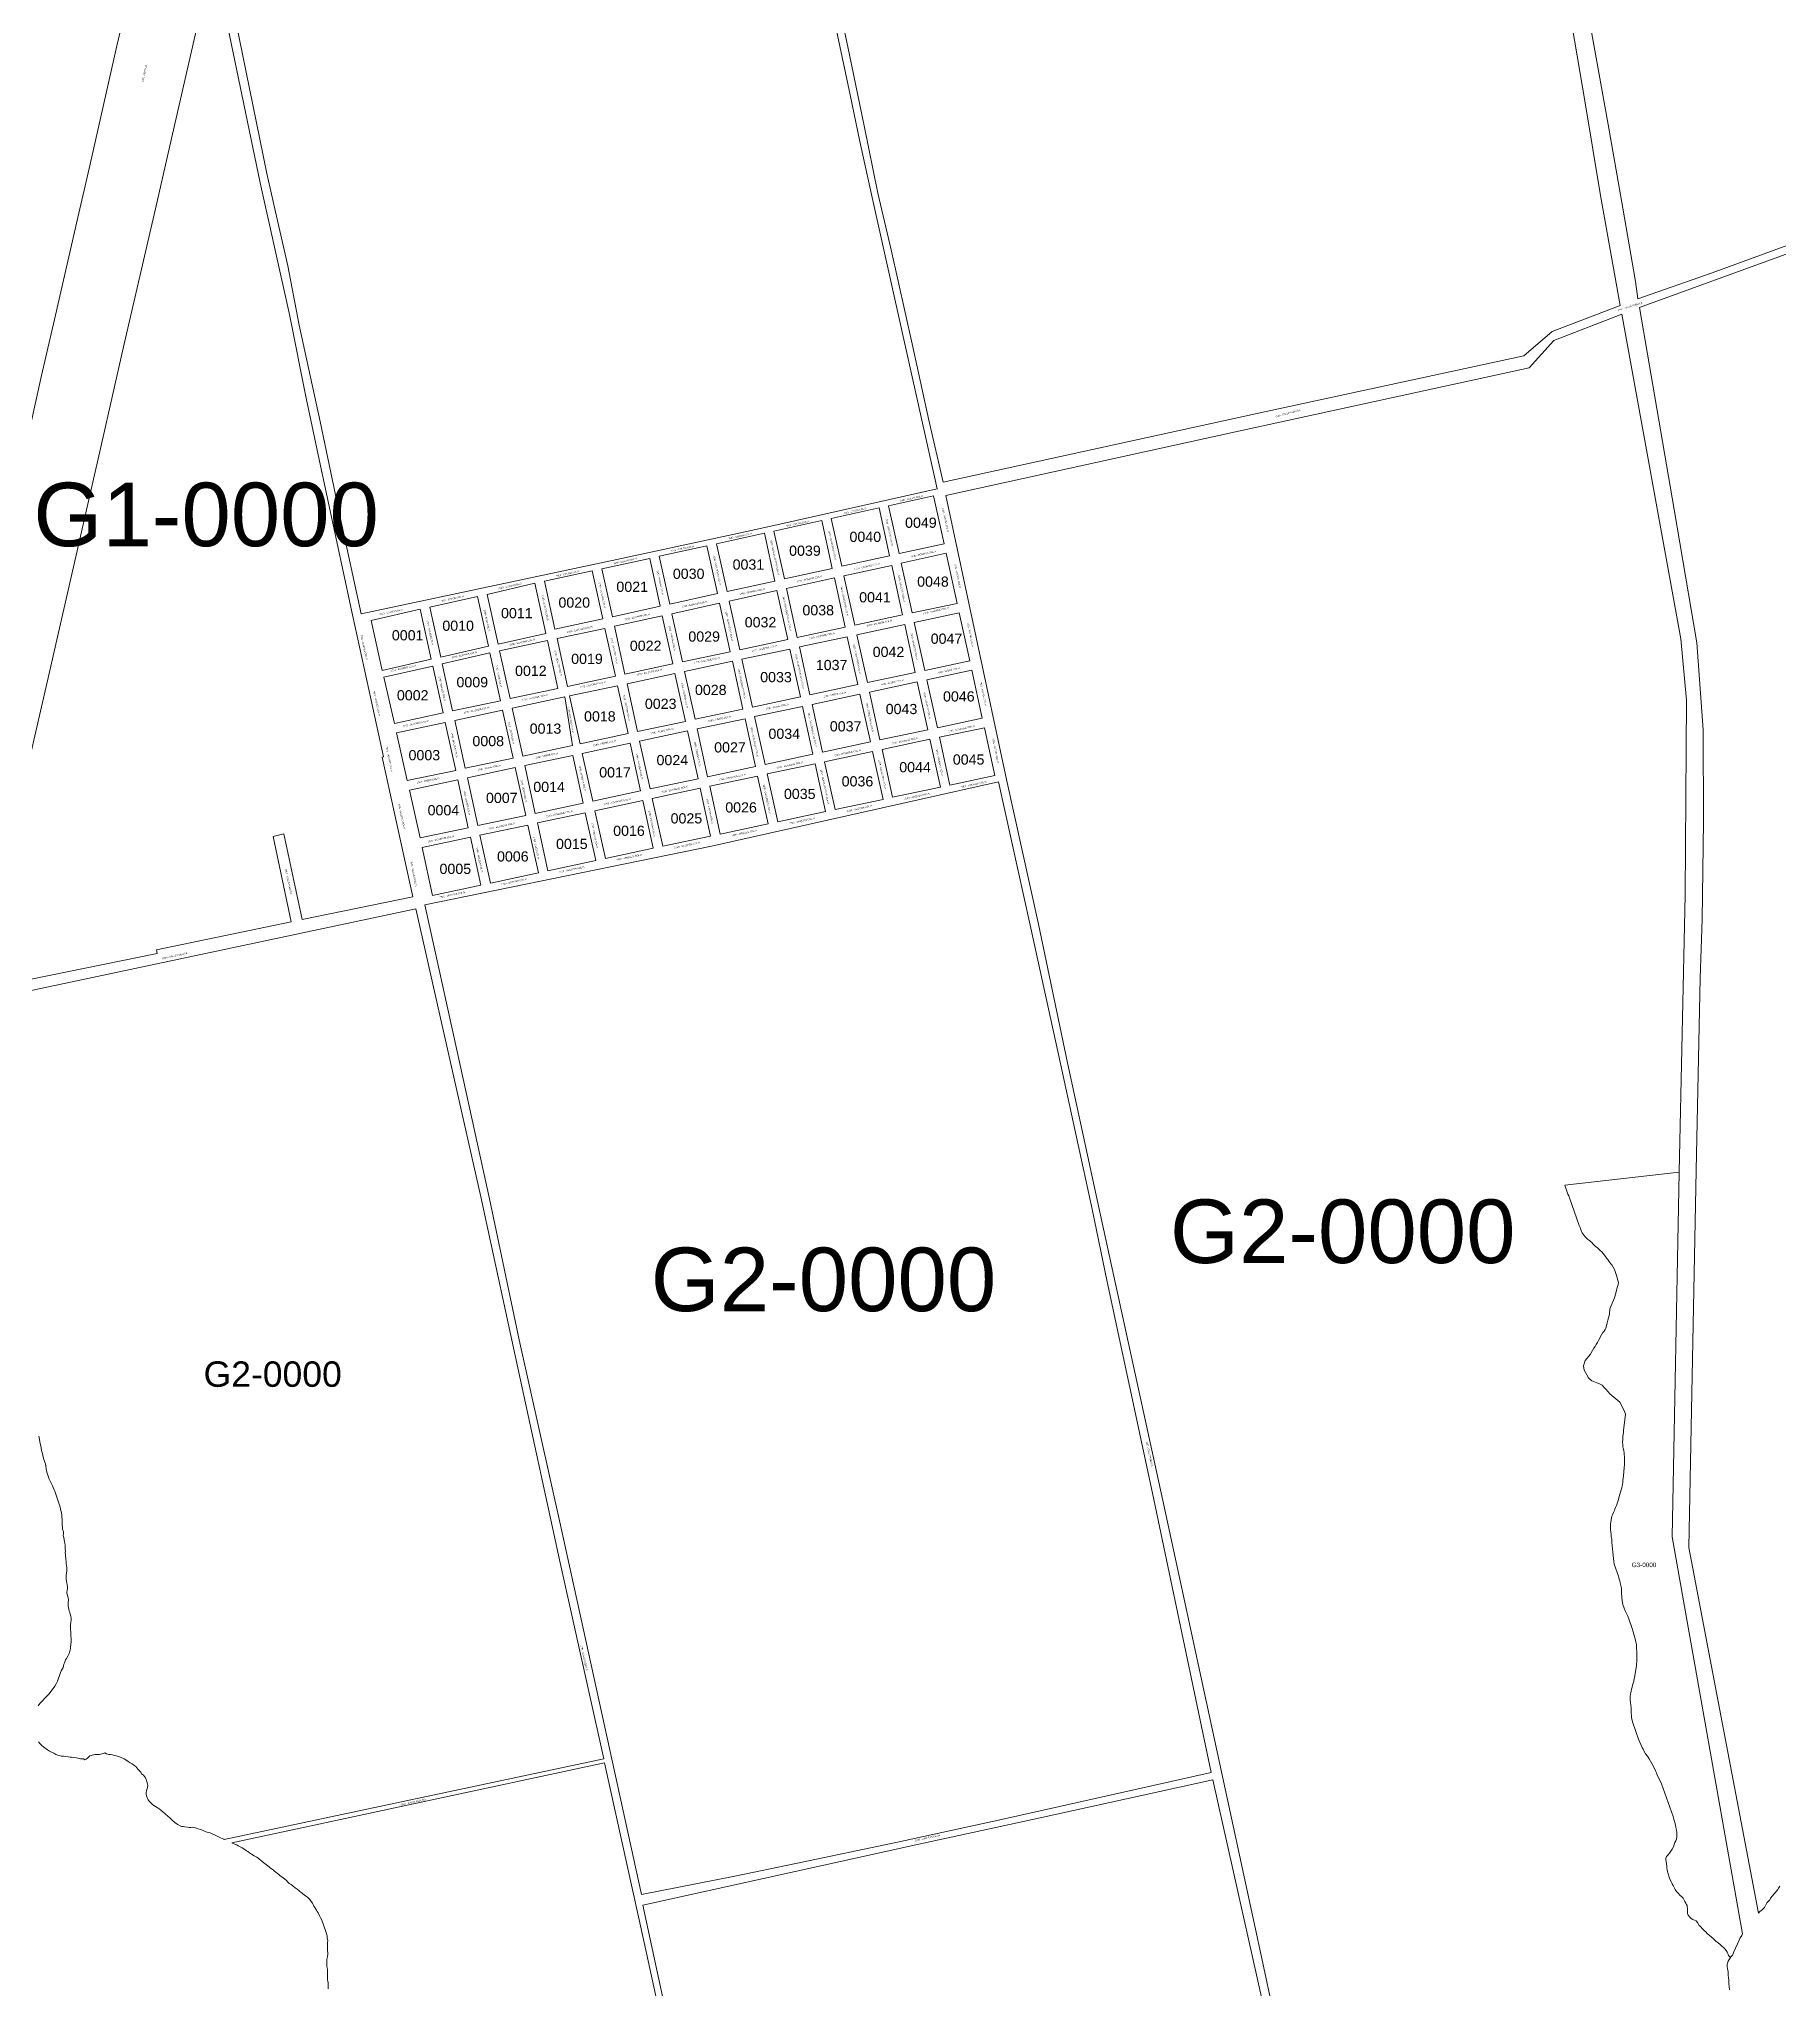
# Model space of a CAD drawing. Header units: millimetres. Extents: x -1182 to 19581, y -461 to 14363.
# Drawn here: x 6031 to 9109, y 1662 to 5110 of the extents above; entities that cross this region are included whole.
import ezdxf
from ezdxf.enums import TextEntityAlignment as Align

# ---------------------------------------------------------------- set-up
doc = ezdxf.new("R2010")
doc.units = ezdxf.units.MM
doc.layers.add('Calle_id', color=7, linetype='Continuous')
doc.layers.add('Manzana_Id', color=6, linetype='Continuous')
doc.layers.add('Manzana', color=4, linetype='Continuous', lineweight=9)
doc.styles.add('Calle_Id', font='@Arial Unicode MS')
doc.styles.add('Manzana', font='@Arial Unicode MS')

msp = doc.modelspace()

# ---------------------------------------------------------------- linework, layer by layer
at = {"layer": 'Manzana'}
for points in [[(6005.3, 4379.4), (6035.6, 4515.2), (6060.5, 4621.8), (6098.2, 4787.1), (6098, 4787), (6121.6, 4888.9), (6168.9, 5098.4), (6194, 5204.9), (6240.5, 5415), (6272.7, 5557.6), (6253.2, 5655.3), (6179.1, 6014), (6125.3, 6255.3), (6061.5, 6551), (5047.1, 6099.1)], [(7270.1, 6005.8), (7464.9, 5082.6), (7491, 4957.1), (7515.2, 4837.8), (7538.9, 4737.4), (7575.7, 4571.6), (7605.4, 4436.6), (7630.4, 4326.9), (8202.1, 4451.8), (8658.1, 4549.9), (8707.9, 4592.9), (8828.3, 4639.1), (8793.4, 4834), (8766.1, 4997.4), (8733.1, 5192.3), (8727.7, 5232.2), (8719.3, 5352.3), (8733.1, 5531.8), (8749.1, 5664.1)], [(7372.3, 5453.7), (7466.3, 5011.8), (7483.2, 4929.2), (7506.3, 4824.7), (7620.2, 4314.8), (7341.7, 4252.6), (7280.2, 4239.1), (7053.3, 4190.2), (6600.8, 4093.8), (6563.8, 4264.8), (6528.7, 4434.2), (6491.6, 4604.6), (6471, 4709.6), (6452.4, 4791.8), (6434.4, 4872.4), (6367, 5202.6)], [(8774.2, 5142.7), (8807.2, 4959.1), (8832.8, 4811.5), (8855.5, 4681.6), (8859.4, 4650.8), (8991.2, 4696.7), (9186.2, 4768), (9325, 4819.3), (10099.6, 5101), (10001.9, 5383.6)], [(5921.3, 3428), (6240, 3493.1), (6238.7, 3499.5), (6477.3, 3548.9), (6445.2, 3700.1), (6464.5, 3704.6), (6496.9, 3553), (6692.2, 3593.5), (6638.4, 3840.2), (6640.8, 3840.7), (6618.7, 3941.1), (6585.6, 4092), (6530.6, 4347.5), (6503.7, 4475.4), (6474.2, 4623.1), (6422.1, 4856.2), (6339.3, 5256.9), (6267.4, 4942.2), (6238.6, 4815.6), (6180.8, 4566.2), (6141.5, 4394.2), (6109.4, 4251.6), (6045.6, 3972.9), (6005.7, 3798.6)], [(9405.6, 4832.9), (8862.4, 4635.6), (8924.1, 4278.2), (8964.1, 4042.8), (8974.9, 3888.7), (8975.7, 3725.7), (8973.3, 3553.5), (8969.8, 3449.6), (8962.5, 3109.4), (8950, 2442.7), (9073, 1795.9), (9075.3, 1798.7), (9080, 1802.1), (9083.8, 1806.1), (9086.7, 1811.6), (9087.7, 1813.8), (9092.8, 1819.3), (9094.2, 1822.3), (9107.2, 1837.5), (9108.4, 1839.8), (9110.6, 1843.5)], [(8255.6, 1429), (8192.4, 1723.8), (8019, 2525.9), (7905.9, 3044.1), (7850.6, 3299.7), (7799.2, 3545), (7742.6, 3800.9), (7635.3, 4303.3), (8148, 4416), (8667.1, 4529.2), (8710.8, 4577.4), (8831.2, 4624), (8935.8, 4049.5), (8945.8, 3941.2), (8943, 3596.6), (8932.9, 3106.2)], [(5933.6, 3410.1), (6698, 3572.2), (6812.7, 3062.7), (6882.9, 2738.4), (6952.8, 2415.7), (7030.1, 2068.7), (6358.9, 1926.2), (6358.1, 1926.6), (6354.9, 1927.9), (6352.1, 1929), (6348.9, 1930.6), (6346.3, 1932.1), (6342.8, 1933.6), (6336.3, 1936.7), (6333.8, 1937.7), (6331.1, 1938.5), (6326.4, 1939.9), (6320.1, 1942.5), (6316.8, 1943.5), (6312.6, 1945), (6309.5, 1946.4), (6306.1, 1947.6), (6303.3, 1947.8), (6299.8, 1947.5), (6296.6, 1947.3), (6293.9, 1948.1), (6289.3, 1948.3), (6286.4, 1948.8), (6283.3, 1949.3), (6280.6, 1950.1), (6276.8, 1952.4), (6273.6, 1954.6), (6271.5, 1956.3), (6266.2, 1961.1), (6263.7, 1963.2), (6258.4, 1968), (6255.4, 1970.5), (6252.9, 1972.6), (6250, 1974.9), (6246.7, 1977.7), (6243.4, 1980.2), (6239.9, 1982.5), (6237.2, 1984.3), (6234.1, 1986.2), (6231.6, 1988.1), (6226.6, 1993), (6224.4, 1996.1), (6223.3, 1998.4), (6221.3, 2003.1), (6220.6, 2006.2), (6220.7, 2009.2), (6221.3, 2012.7), (6222.4, 2015.5), (6223.4, 2021.3), (6223, 2024.1), (6222.4, 2026.9), (6221.3, 2029.8), (6220.5, 2032.3), (6219.2, 2035.1), (6217.7, 2037.6), (6215.7, 2039.9), (6212.7, 2042.5), (6211, 2044.9), (6209.2, 2046.7), (6207.5, 2048.8), (6205.7, 2050.6), (6204, 2053), (6202.1, 2055), (6198.8, 2057.5), (6195.7, 2059.7), (6192.2, 2061.8), (6189, 2064.3), (6184.4, 2066.9), (6181.5, 2068.6), (6176.4, 2071), (6172.5, 2072.7), (6167.8, 2074), (6164.3, 2074.9), (6160.9, 2075.8), (6157.7, 2076.5), (6154.6, 2076.7), (6150.7, 2077.7), (6147.8, 2079.1), (6145, 2078.4), (6142, 2077.7), (6138.4, 2076.7), (6133.6, 2076.6), (6129.7, 2076.7), (6127.2, 2076.1), (6120.8, 2073.9), (6117.2, 2070.3), (6114.6, 2068.2), (6112.3, 2067.1), (6112, 2067.2), (6109.7, 2068.6), (6106.9, 2068.8), (6104.2, 2068.8), (6097.3, 2070.6), (6092, 2071.1), (6088.8, 2071.5), (6086.1, 2071.8), (6082.6, 2072.3), (6078.4, 2073), (6074.6, 2073.5), (6070.4, 2073.5), (6067.1, 2074.5), (6064.4, 2075.3), (6061, 2076.6), (6057.3, 2078.6), (6053, 2080.4), (6049.6, 2082.5), (6046.2, 2084.4), (6039.7, 2089.3), (6036.2, 2092.6), (6032.7, 2095.6), (6030.2, 2098.6)], [(8932.9, 3106.2), (8730.2, 3083.2), (8730.8, 3081.6), (8732.3, 3078), (8735.9, 3067.7), (8737.3, 3064.6), (8738.9, 3060.9), (8755.8, 3012.3), (8757.4, 3008.6), (8758.7, 3004.9), (8760.1, 3001.7), (8761.3, 2999.1), (8766.5, 2991.9), (8768.5, 2989.9), (8770.3, 2988.1), (8773.9, 2985.4), (8775.7, 2983.7), (8777.9, 2981.7), (8780.8, 2978.8), (8784.3, 2975.5), (8788.1, 2972.3), (8790.3, 2970.4), (8793, 2968), (8795.7, 2965.3), (8798.3, 2962.3), (8802.5, 2957.1), (8804.3, 2954.4), (8806.4, 2951.9), (8808.3, 2949.2), (8810, 2946.8), (8812, 2944.5), (8813.7, 2942.3), (8816.2, 2938.4), (8818.3, 2934.3), (8822, 2923.5), (8824.3, 2915.3), (8825.1, 2911.3), (8824.6, 2907.5), (8823.6, 2904.2), (8822.6, 2900.2), (8822, 2897.6), (8821.5, 2894.7), (8820.3, 2890.4), (8818.2, 2884.2), (8816.7, 2880.1), (8813.7, 2873), (8810.3, 2864.6), (8809.2, 2855.7), (8808.7, 2852.9), (8806.7, 2844.6), (8805.4, 2839.7), (8804.2, 2834.4), (8802.8, 2830.6), (8801.6, 2828.1), (8799.7, 2825), (8797.8, 2822.6), (8795.5, 2818.7), (8789.9, 2808.9), (8788.1, 2805.3), (8786.1, 2801.6), (8783.8, 2797.8), (8781.8, 2795), (8779.3, 2790.8), (8776.5, 2785.9), (8775.7, 2784.4), (8766.5, 2773), (8763.7, 2763.8), (8764.6, 2756.3), (8771.5, 2743.9), (8771.8, 2743.3), (8774.4, 2740), (8778.1, 2737.3), (8787.1, 2733.8), (8791.7, 2731.8), (8796.2, 2729.4), (8799.5, 2726.1), (8802.9, 2722.4), (8806.8, 2718.1), (8809.8, 2714.5), (8827.6, 2699.6), (8835.6, 2684.9), (8837.5, 2678.3), (8834.1, 2649.3), (8834, 2645.9), (8833.2, 2639.6), (8832.8, 2634), (8832.5, 2628.8), (8832.8, 2624.3), (8833.1, 2620.8), (8833.7, 2618.3), (8834.7, 2613.8), (8835.4, 2609.3), (8835.7, 2601.3), (8835.7, 2597.9), (8835.7, 2593.7), (8835.8, 2588.9), (8835.3, 2584.2), (8834.2, 2569.4), (8833.6, 2564.9), (8833.2, 2560.9), (8832.9, 2557.5), (8832.2, 2554.2), (8831.7, 2551.3), (8831, 2548.1), (8829.9, 2544.4), (8827.1, 2534.3), (8826.2, 2530.1), (8824.6, 2525), (8823.1, 2520.6), (8821.7, 2516.8), (8820.2, 2513.5), (8819.1, 2510.5), (8818.2, 2508), (8816.4, 2504.4), (8814.6, 2500.1), (8813.6, 2497.7), (8812.8, 2495), (8812.1, 2490.8), (8811.7, 2487.7), (8811.1, 2484.2), (8811.1, 2480.8), (8811.4, 2477.3), (8811.4, 2474.6), (8811.9, 2469.7), (8812.3, 2466.2), (8812.5, 2462), (8813.3, 2457.2), (8813.7, 2451.6), (8814.2, 2445.8), (8815, 2440), (8815.6, 2434.2), (8816.4, 2423), (8817.1, 2417.8), (8817.7, 2413.2), (8825.1, 2392), (8825.7, 2389.5), (8826.7, 2386.8), (8827.5, 2383.5), (8828.5, 2379.9), (8830.2, 2373.2), (8830.9, 2370.2), (8830.8, 2366.2), (8830.8, 2361.1), (8831.1, 2354.9), (8831.9, 2348.2), (8833.3, 2341.8), (8835.2, 2335.5), (8837.2, 2330.5), (8838.7, 2327.1), (8839.8, 2324.8), (8841.7, 2321.2), (8843.7, 2316.2), (8849.7, 2299), (8851.4, 2293.2), (8853.3, 2287), (8854.7, 2281.1), (8856.1, 2275.6), (8856.9, 2270.7), (8857.2, 2266.3), (8857.2, 2262.7), (8857.5, 2259.2), (8857.6, 2256.5), (8857.8, 2251.5), (8858, 2247.6), (8858, 2243.1), (8857.1, 2233.7), (8856.6, 2229.9), (8856.1, 2227), (8855, 2218.8), (8854.5, 2215.9), (8853.5, 2212), (8852.7, 2208.1), (8852.2, 2205.5), (8851.4, 2202.5), (8850.2, 2199.1), (8849.3, 2195.4), (8848.2, 2191.7), (8847.5, 2188.5), (8847, 2185.6), (8846.4, 2183), (8845.7, 2179.7), (8845.8, 2177), (8846.1, 2172.6), (8846.6, 2168.6), (8847.5, 2159.2), (8847.5, 2154.7), (8847.9, 2150.3), (8848.3, 2145.6), (8848.6, 2141.2), (8849.4, 2137.3), (8850.1, 2134.2), (8860.8, 2103.6), (8864.7, 2094.1), (8865.9, 2090.9), (8867, 2088.6), (8868.8, 2085.9), (8870.7, 2082), (8873.4, 2077.8), (8876.5, 2073.2), (8879.6, 2068.8), (8882.2, 2064.6), (8884.5, 2060.6), (8888.8, 2051.8), (8890.8, 2047.7), (8892.4, 2044.1), (8893.3, 2041.6), (8901.6, 2024.7), (8921.8, 1966.6), (8923, 1962.2), (8925.9, 1952.3), (8926.8, 1947.2), (8927.7, 1942.7), (8928.4, 1939), (8928.8, 1935.3), (8928.5, 1930.9), (8927.8, 1926.8), (8926.8, 1923.7), (8925.2, 1920.5), (8924, 1917), (8922.6, 1913.2), (8920.4, 1909.1), (8917.9, 1905.2), (8915.4, 1902), (8912.7, 1898.6), (8910.5, 1896), (8909.1, 1893.1), (8909.3, 1890.2), (8909.7, 1887), (8910.2, 1883.3), (8910.7, 1879.2), (8911, 1875.7), (8911.6, 1872.3), (8911.9, 1869.7), (8912.4, 1867.2), (8915.7, 1857.8), (8918.7, 1851), (8920.1, 1847.8), (8921.8, 1844.5), (8923.7, 1840.9), (8925.8, 1837.5), (8928.2, 1834.1), (8930.8, 1831.1), (8934, 1827.7), (8937.4, 1824.9), (8939.8, 1822.4), (8941.6, 1818.9), (8942.8, 1816.3), (8944.4, 1813.5), (8945.8, 1811.3), (8946.7, 1809.5), (8947, 1807.8), (8947.2, 1803.5), (8947.2, 1800.6), (8947.2, 1797.6), (8947.6, 1795.1), (8948.6, 1792.5), (8951.5, 1788.5), (8953.9, 1786.3), (8956.6, 1784.7), (8959.8, 1783.4), (8962.5, 1782), (8964.9, 1779.4), (8968.2, 1774.1), (8970.3, 1772.2), (8973.4, 1768.9), (8975.2, 1766.9), (8977.4, 1764.8), (8979.6, 1762.7), (8982.4, 1759.7), (8985.6, 1756.9), (8989.3, 1754), (8993.1, 1750.9), (8995.3, 1748.6), (8997.8, 1746), (9001.9, 1743.1), (9005.2, 1740.2), (9008.4, 1737.4), (9011.1, 1735.2), (9013.7, 1732.7), (9015.6, 1729.8), (9017.4, 1726.8), (9018.8, 1724.2), (9020.2, 1720.9), (9023.4, 1717.4)], [(9023.4, 1717.4), (9024.2, 1718.7), (9026.4, 1720.9), (9026.8, 1721.1), (9029.3, 1727.4), (9038.7, 1747.9), (9040.5, 1752), (9043.5, 1756.3), (9044.5, 1759.3), (8920.1, 2461.2), (8932.9, 3106.2)], [(6029.4, 2162.3), (6032.8, 2166.5), (6037.1, 2171.3), (6042, 2176.9), (6048.2, 2183.2), (6054.4, 2190.5), (6059, 2197.2), (6061.9, 2202.7), (6063.7, 2206), (6068.4, 2219.9), (6069.1, 2221.7), (6070.5, 2224.6), (6072.2, 2227.6), (6073.6, 2230.5), (6074.4, 2233.2), (6074.9, 2236.1), (6075.9, 2238.5), (6078.2, 2244.1), (6080, 2246.5), (6082.5, 2251.6), (6084.3, 2254.9), (6085.2, 2257.6), (6086, 2261.2), (6086.7, 2264.5), (6087, 2267), (6087.3, 2269.8), (6087.6, 2272.3), (6087.8, 2275.1), (6087.7, 2281.3), (6087.1, 2286.5), (6087.1, 2293.7), (6086.7, 2296.6), (6086.8, 2299.6), (6086.8, 2302.3), (6087, 2306), (6087.4, 2310.9), (6087.7, 2313.5), (6087.7, 2317.7), (6087.2, 2321.1), (6086.2, 2324.7), (6085.6, 2327.4), (6084.7, 2329.8), (6083.9, 2333.2), (6082.5, 2338.7), (6082.6, 2342), (6082.9, 2344.5), (6083.1, 2350), (6082.8, 2353.5), (6080.6, 2361.5), (6080.3, 2364.1), (6080.7, 2366.6), (6081.3, 2369.8), (6081.4, 2373.1), (6080.8, 2376.5), (6080.6, 2379.8), (6079.9, 2382.5), (6078.9, 2387.3), (6078.9, 2390.6), (6079.2, 2393.4), (6079.7, 2397.2), (6080.3, 2401.3), (6080.6, 2404.7), (6080.3, 2407.3), (6079.8, 2410.7), (6079.4, 2414.2), (6078.9, 2417.6), (6078.5, 2421.1), (6078.5, 2423.8), (6078, 2426.9), (6077.7, 2429.5), (6077.5, 2433.6), (6077.7, 2436.4), (6077.6, 2439.4), (6077.5, 2443.9), (6077.6, 2447.2), (6077, 2449.7), (6076.2, 2453), (6075.8, 2455.9), (6074.9, 2460.1), (6074, 2463.7), (6074.2, 2466.4), (6074.2, 2470), (6072.8, 2474.9), (6072.8, 2478.3), (6072.1, 2482.8), (6072.2, 2489.5), (6071.9, 2492.1), (6071.4, 2496.1), (6071.3, 2500), (6070.8, 2504), (6069.9, 2508.2), (6067.8, 2516.1), (6067, 2519.2), (6059.1, 2542), (6057.9, 2544.6), (6056.1, 2548.7), (6054.8, 2551.6), (6052.9, 2555.4), (6051.3, 2558.5), (6050.2, 2560.8), (6049, 2563.4), (6044.7, 2575.7), (6044.2, 2578.8), (6043.5, 2581.6), (6043, 2586.5), (6042.5, 2590.6), (6039.8, 2598.3), (6038.7, 2602.4), (6038, 2605.2), (6037.4, 2608.9), (6036.3, 2611.8), (6035.6, 2614.9), (6034.8, 2618.8), (6034.1, 2621.6), (6032.3, 2629.4), (6031.8, 2633.7), (6031.4, 2636.3), (6031, 2639.4)], [(6542.9, 1661.7), (6542.7, 1665.8), (6542.5, 1669.6), (6542.5, 1672.3), (6542.3, 1675.5), (6541.7, 1678.1), (6541.7, 1680.7), (6541.4, 1684.2), (6541.3, 1686.9), (6541.2, 1690.8), (6541.4, 1693.6), (6541.2, 1696.8), (6540.5, 1701.4), (6540.2, 1704.9), (6540.1, 1709.3), (6540.5, 1713.7), (6541, 1716.5), (6541.5, 1720), (6541.8, 1722.8), (6541.9, 1725.9), (6541.7, 1730), (6541.4, 1735), (6541.2, 1738.2), (6541.7, 1743.8), (6541.9, 1747.5), (6541.1, 1751.4), (6540.6, 1755.5), (6539.7, 1759), (6538.6, 1763.2), (6531.5, 1783.5), (6529.1, 1787.8), (6528, 1790.1), (6524.7, 1796.2), (6523.1, 1798.9), (6521.8, 1801.2), (6518.8, 1806.1), (6517.5, 1808.4), (6516.3, 1811), (6514.9, 1813.2), (6512.8, 1816.7), (6510.1, 1820.2), (6507.9, 1822.2), (6505.8, 1823.8), (6502.8, 1826.4), (6500.4, 1828), (6497.9, 1830.1), (6495.8, 1831.8), (6492.6, 1834.3), (6490.5, 1835.9), (6487.7, 1838), (6484.3, 1840.7), (6480.1, 1844.1), (6476.9, 1846.5), (6473.8, 1848.5), (6471.3, 1850.6), (6468.7, 1853.6), (6465.4, 1856.3), (6460.5, 1860.1), (6457.7, 1862.1), (6455.1, 1864.2), (6447.6, 1870.3), (6445.1, 1872.4), (6442.4, 1874.2), (6439.9, 1876), (6438.1, 1877.8), (6435.7, 1879.4), (6433.7, 1881.1), (6428.8, 1884.8), (6425.4, 1887.5), (6422.2, 1890), (6418.7, 1893), (6416.4, 1894.6), (6411.6, 1897.1), (6407.2, 1900.1), (6403.3, 1902.7), (6400.8, 1904.8), (6398.2, 1906.3), (6395, 1908.5), (6390.5, 1911.1), (6386.9, 1912.9), (6383.4, 1915), (6380.8, 1916.5), (6377.4, 1917.7), (6374.5, 1919.1), (6372.5, 1920), (7031.7, 2061.6), (7101.8, 1743.8), (7142.8, 1554.7)], [(8222.8, 1517.9), (8107.5, 2031.5), (7802.3, 1964.6), (7582.3, 1916.7), (7099.2, 1809.8), (7196.8, 1358.9)], [(9023.4, 1717.4), (9021.2, 1713.8), (9019.4, 1710.7), (9018.4, 1707.5), (9017.7, 1704.8), (9017.7, 1701.2), (9018.2, 1698.1), (9019, 1695.2), (9019.6, 1692.2), (9019.5, 1688.7), (9019.4, 1685), (9019.8, 1682.4), (9020.4, 1675.9), (9020.7, 1671.1), (9021.3, 1666.1), (9021.8, 1660.3)]]:
    msp.add_lwpolyline(points, dxfattribs=at)
for points in [[(7517.3, 4281.1), (7535.9, 4196.5), (7451.3, 4177.9), (7432.7, 4262.5)], [(7613.8, 4302.3), (7632.4, 4217.8), (7552.8, 4200.3), (7534.2, 4284.8)], [(7415.8, 4258.8), (7434.4, 4174.2), (7349.8, 4155.6), (7331.2, 4240.2)], [(7212.8, 4214.2), (7231.4, 4129.6), (7146.9, 4111), (7128.3, 4195.6)], [(7314.3, 4236.5), (7229.7, 4217.9), (7248.3, 4133.3), (7332.9, 4151.9)], [(7111.4, 4191.9), (7130, 4107.3), (7045.4, 4088.7), (7026.8, 4173.3)], [(7539.6, 4179.6), (7455, 4161.1), (7474.2, 4073.7), (7558.9, 4091.8)], [(7636.1, 4200.9), (7556.5, 4183.4), (7575.8, 4095.4), (7655.5, 4112.4)], [(6908.3, 4147.8), (6927.7, 4059.3), (6843.3, 4040.2), (6823.9, 4128.3)], [(7009.9, 4169.6), (7028.5, 4085), (6943.8, 4066.9), (6925.2, 4151.5)], [(7438.1, 4157.3), (7353.5, 4138.7), (7372.6, 4052.1), (7457.3, 4070.1)], [(6807, 4124.7), (6826.4, 4036.4), (6742, 4017.2), (6722.5, 4105.7)], [(7235.2, 4112.7), (7150.6, 4094.1), (7169.3, 4008.8), (7254, 4026.8)], [(7336.6, 4135), (7252, 4116.4), (7271, 4030.4), (7355.7, 4048.5)], [(6705.6, 4101.9), (6618.6, 4082.2), (6638.1, 3993.7), (6725.1, 4013.4)], [(7133.7, 4090.4), (7152.4, 4005.2), (7067.7, 3987.1), (7049.1, 4071.8)], [(7562.6, 4074.9), (7477.9, 4056.8), (7496.5, 3972.3), (7581.2, 3990.3)], [(7659.2, 4095.5), (7579.5, 4078.5), (7598.1, 3993.9), (7677.7, 4010.9)], [(6930.6, 4046.4), (6949.2, 3961.8), (6864.5, 3943.8), (6845.9, 4028.4)], [(7032.2, 4068.1), (7050.8, 3983.5), (6966.1, 3965.4), (6947.5, 4050)], [(7461, 4053.2), (7376.3, 4035.2), (7394.9, 3950.6), (7479.6, 3968.7)], [(6727.7, 4001.5), (6745.9, 3918.5), (6659.7, 3900.1), (6641.3, 3981.7)], [(6828.9, 4024.8), (6847.5, 3940.2), (6762.8, 3922.1), (6744.5, 4005.4)], [(7257.8, 4009.9), (7276.3, 3925.3), (7191.6, 3907.3), (7173.1, 3991.9)], [(7359.4, 4031.6), (7274.7, 4013.5), (7293.3, 3928.9), (7378, 3947)], [(7054.5, 3966.6), (6969.8, 3948.6), (6988.4, 3864), (7073.1, 3882)], [(7156.1, 3988.3), (7071.4, 3970.2), (7090, 3885.6), (7174.7, 3903.7)], [(7584.9, 3973.4), (7500.2, 3955.4), (7518.8, 3870.8), (7603.5, 3888.8)], [(7681.4, 3994), (7699.9, 3909.4), (7620.4, 3892.4), (7601.8, 3977)], [(6961.6, 3946.8), (6974.8, 3861.1), (6886.8, 3842.3), (6868.2, 3926.9)], [(7483.3, 3951.8), (7501.9, 3867.2), (7417.2, 3849.1), (7398.6, 3933.7)], [(6749.6, 3901.6), (6663.5, 3883.3), (6682.6, 3798.8), (6768.2, 3817)], [(6851.3, 3923.3), (6869.8, 3838.7), (6785.1, 3820.7), (6766.6, 3905.2)], [(7280.1, 3908.4), (7195.4, 3890.4), (7214, 3805.8), (7298.7, 3823.9)], [(7381.7, 3930.1), (7297, 3912.1), (7315.6, 3827.5), (7400.3, 3845.5)], [(7076.8, 3865.1), (6992.1, 3847.1), (7010.7, 3762.5), (7095.4, 3780.5)], [(7178.4, 3886.8), (7093.7, 3868.7), (7112.3, 3784.2), (7197, 3802.2)], [(7607.2, 3871.9), (7625.8, 3787.4), (7541.1, 3769.3), (7522.5, 3853.9)], [(7703.6, 3892.5), (7722.2, 3807.9), (7642.7, 3791), (7624.1, 3875.5)], [(6975.2, 3843.5), (6890.5, 3825.4), (6909.1, 3740.8), (6993.8, 3758.9)], [(7404, 3828.6), (7319.3, 3810.6), (7337.9, 3726), (7422.6, 3744)], [(7505.6, 3850.3), (7524.2, 3765.7), (7439.5, 3747.6), (7420.9, 3832.2)], [(6771.9, 3800.1), (6790.5, 3715.6), (6705.4, 3697.4), (6686.4, 3781.9)], [(7728.6, 3796.8), (7221, 3683), (6713.8, 3579.3), (6771, 3319.5), (6828, 3059.3), (6880.3, 2809.9), (6953.4, 2482), (6989.2, 2321.1), (7097.2, 1828.6), (7262.2, 1861.4), (7370.2, 1883.5), (7549.7, 1921.5), (7733.6, 1961.4), (8104.8, 2044.6), (8001.2, 2538.4), (7921, 2912.4), (7894.2, 3040.9), (7838.9, 3295.3), (7784.4, 3543.4)], [(6873.6, 3821.8), (6788.9, 3803.8), (6807.5, 3719.2), (6892.2, 3737.2)], [(7302.4, 3807), (7217.7, 3788.9), (7236.3, 3704.3), (7321, 3722.4)], [(7099.1, 3763.6), (7014.4, 3745.6), (7033, 3661), (7117.7, 3679.1)], [(7200.7, 3785.3), (7116, 3767.3), (7134.6, 3682.7), (7219.3, 3700.7)], [(6997.5, 3742), (6912.8, 3723.9), (6931.4, 3639.4), (7016.1, 3657.4)], [(6794.3, 3698.7), (6709.2, 3680.5), (6727.3, 3595.8), (6812.8, 3614.1)], [(6895.9, 3720.3), (6811.2, 3702.3), (6829.8, 3617.7), (6914.5, 3635.7)]]:
    msp.add_lwpolyline(points, close=True, dxfattribs=at)

# ---------------------------------------------------------------- texts
at = {"layer": 'Calle_id', "color": 7, "style": 'Calle_Id'}
for s, rotation, p in [('1001 - RUTA 14', 77.0996, (6217.6, 5049.5, 1)), ('1740 - CALLE PUBLICA', 17.594, (8845.6, 4637.3)), ('7000 - COLON COL.H', 12.9825, (7474.3, 4275.9, 1)), ('7000 - COLON COL.H', 12.0371, (7574.4, 4298.1, 1)), ('7501 - KUTTEL COL.H', 282.2862, (7634.6, 4259.7, 1)), ('7000 - COLON COL.H', 12.1187, (7373, 4253.4, 1)), ('1819 - URUGUAY COL.H', 282.2862, (7535.6, 4238.3, 1)), ('7000 - COLON COL.H', 12.2524, (7169.5, 4209.3, 1)), ('7000 - COLON COL.H', 12.2519, (7271.1, 4231.4, 1)), ('1813 - GUALEGUAYCHU COL.H', 282.2862, (7332.9, 4193.5, 1)), ('1815 - CONCORDIA COL.H', 282.2862, (7434.4, 4215.5, 1)), ('7000 - COLON COL.H', 12.2603, (7067.8, 4187.2, 1)), ('1809 - GUALEGUAY COL.H', 282.2862, (7230.7, 4171.1, 1)), ('1750 - ECHANIS COL.H', 12.393, (7495.7, 4177.8, 1)), ('1750 - ECHANIS COL.H', 12.393, (7595.8, 4199.8, 1)), ('7501 - KUTTEL COL.H', 282.2862, (7656.2, 4160.5, 1)), ('7000 - COLON COL.H', 11.9846, (6864, 4143, 1)), ('7000 - COLON COL.H', 12.3879, (6966.2, 4165, 1)), ('1799 - VICTORIA COL.H', 282.2862, (7027.4, 4126.7, 1)), ('1803 - PARANA COL.H', 282.2862, (7129.8, 4149.1, 1)), ('1750 - ECHANIS COL.H', 12.393, (7292.5, 4133.2, 1)), ('1750 - ECHANIS COL.H', 12.393, (7394.3, 4155.6, 1)), ('1815 - CONCORDIA COL.H', 282.2862, (7456, 4116.5, 1)), ('1819 - URUGUAY COL.H', 282.2862, (7557.2, 4138.7, 1)), ('7000 - COLON COL.H', 12.5124, (6762.1, 4120.8, 1)), ('1795 - NOGOYA COL.H', 282.3181, (6926.6, 4104.6, 1)), ('1750 - ECHANIS COL.H', 12.393, (7191, 4110.9, 1)), ('1813 - GUALEGUAYCHU COL.H', 282.2862, (7354.6, 4094.2, 1)), ('1770 - ALLENDE COL.H', 12.393, (7617.7, 4099.4, 1)), ('7000 - COLON COL.H', 12.1513, (6653.5, 4097.1, 1)), ('1785 - WALZER COL.H', 282.2862, (6722.8, 4060, 1)), ('1789 - SUIZA COL.H', 282.3206, (6823.2, 4082.2, 1)), ('1750 - ECHANIS COL.H', 12.393, (6987.7, 4066.2, 1)), ('1750 - ECHANIS COL.H', 12.393, (7089.3, 4088.6, 1)), ('1803 - PARANA COL.H', 282.2862, (7151.2, 4050.8, 1)), ('1809 - GUALEGUAY COL.H', 282.2862, (7252.4, 4071.7, 1)), ('1770 - ALLENDE COL.H', 12.393, (7517.6, 4077.4, 1)), ('7501 - KUTTEL COL.H', 282.2862, (7678.7, 4057.3, 1)), ('7001 - HUGHES COL.H', 282.555, (6606.1, 4034.7, 1)), ('1750 - ECHANIS COL.H', 12.393, (6885.7, 4043.8, 1)), ('1799 - VICTORIA COL.H', 282.2862, (7048.8, 4028.3, 1)), ('1770 - ALLENDE COL.H', 12.393, (7314.4, 4032.7, 1)), ('1770 - ALLENDE COL.H', 12.393, (7416.2, 4055.1, 1)), ('1815 - CONCORDIA COL.H', 282.2862, (7478.3, 4014.1, 1)), ('1819 - URUGUAY COL.H', 282.2862, (7579.6, 4036, 1)), ('1750 - ECHANIS COL.H', 12.393, (6675.4, 3997.6, 1)), ('1750 - ECHANIS COL.H', 12.393, (6783.8, 4021.4, 1)), ('1789 - SUIZA COL.H', 282.2862, (6844.7, 3983.5, 1)), ('1795 - NOGOYA COL.H', 284.1825, (6949.6, 4006.6, 1)), ('1770 - ALLENDE COL.H', 10.938, (7212.6, 4011.7, 1)), ('1813 - GUALEGUAYCHU COL.H', 282.2862, (7376.8, 3992.2, 1)), ('1785 - WALZER COL.H', 282.2862, (6744.2, 3961.4, 1)), ('1770 - ALLENDE COL.H', 12.393, (7010.7, 3968.7, 1)), ('1770 - ALLENDE COL.H', 12.393, (7110.6, 3990.6, 1)), ('1803 - PARANA COL.H', 282.2862, (7173.2, 3949.7, 1)), ('1809 - GUALEGUAY COL.H', 282.2862, (7274.5, 3970.2, 1)), ('1780 - FEBRE COL.H', 11.9462, (7540.4, 3972.7, 1)), ('1780 - FEBRE COL.H', 11.9462, (7640.6, 3993.9, 1)), ('7501 - KUTTEL COL.H', 282.2862, (7701.4, 3952.8, 1)), ('7001 - HUGHES COL.H', 283.1202, (6628.6, 3936, 1)), ('1770 - ALLENDE COL.H', 12.393, (6908.6, 3946.2, 1)), ('1799 - VICTORIA COL.H', 282.2862, (7070.7, 3927.6, 1)), ('1780 - FEBRE COL.H', 11.9462, (7336.8, 3929.7, 1)), ('1780 - FEBRE COL.H', 11.9462, (7438.8, 3951.2, 1)), ('1815 - CONCORDIA COL.H', 282.2862, (7500.9, 3910.4, 1)), ('1819 - URUGUAY COL.H', 282.2862, (7602.3, 3931.8, 1)), ('1770 - ALLENDE COL.H', 12.393, (6697.5, 3899.8, 1)), ('1770 - ALLENDE COL.H', 12.393, (6805.1, 3923.5, 1)), ('1789 - SUIZA COL.H', 282.2862, (6866.5, 3883.5, 1)), ('1795 - NOGOYA COL.H', 280.531, (6971.5, 3906.2, 1)), ('1780 - FEBRE COL.H', 11.9462, (7235.1, 3908.1, 1)), ('1813 - GUALEGUAYCHU COL.H', 282.2862, (7399.3, 3888.9, 1)), ('1785 - WALZER COL.H', 282.2862, (6765.9, 3861.8, 1)), ('1780 - FEBRE COL.H', 11.9462, (7031.6, 3865.1, 1)), ('1780 - FEBRE COL.H', 11.9462, (7133.3, 3886.6, 1)), ('1803 - PARANA COL.H', 282.2862, (7195.8, 3845.8, 1)), ('1809 - GUALEGUAY COL.H', 282.2862, (7296.9, 3867.2, 1)), ('1790 - ECHAGUE COL.H', 11.9462, (7562.8, 3869.5, 1)), ('1790 - ECHAGUE COL.H', 11.9462, (7663.1, 3890.7, 1)), ('7501 - KUTTEL COL.H', 282.2886, (7723.4, 3851.7, 1)), ('7001 - HUGHES COL.H', 282.0357, (6650.7, 3837, 1)), ('1780 - FEBRE COL.H', 11.9462, (6929.4, 3843.4, 1)), ('1799 - VICTORIA COL.H', 282.2862, (7093.3, 3824.1, 1)), ('1790 - ECHAGUE COL.H', 11.9462, (7359.3, 3826.4, 1)), ('1790 - ECHAGUE COL.H', 11.9462, (7461.3, 3848, 1)), ('1815 - CONCORDIA COL.H', 282.2862, (7522.9, 3809.5, 1)), ('1819 - URUGUAY COL.H', 282.2862, (7624.3, 3830.8, 1)), ('1780 - FEBRE COL.H', 11.9462, (6719.2, 3799, 1)), ('1780 - FEBRE COL.H', 11.9462, (6827.3, 3821.8, 1)), ('1789 - SUIZA COL.H', 282.2862, (6888.8, 3780.9, 1)), ('1795 - NOGOYA COL.H', 282.2413, (6992.4, 3802.8, 1)), ('1790 - ECHAGUE COL.H', 11.9462, (7257.6, 3804.9, 1)), ('1813 - GUALEGUAYCHU COL.H', 282.2862, (7421.3, 3787.8, 1)), ('7500 - URQUIZA COL.H', 11.9462, (7684.7, 3791.8, 1)), ('1785 - WALZER COL.H', 282.2862, (6788.2, 3759.6, 1)), ('1790 - ECHAGUE COL.H', 11.9462, (7054, 3761.8, 1)), ('1790 - ECHAGUE COL.H', 11.9462, (7155.8, 3783.4, 1)), ('1803 - PARANA COL.H', 282.2862, (7217.8, 3744.8, 1)), ('1809 - GUALEGUAY COL.H', 282.2862, (7318.9, 3766.1, 1)), ('7500 - URQUIZA COL.H', 11.6712, (7584.3, 3770.8, 1)), ('7001 - HUGHES COL.H', 282.4712, (6672.8, 3735.2, 1)), ('1790 - ECHAGUE COL.H', 11.9462, (6849.8, 3718.6, 1)), ('1790 - ECHAGUE COL.H', 11.9462, (6951.8, 3740.2, 1)), ('1799 - VICTORIA COL.H', 282.2862, (7115.3, 3723.1, 1)), ('7500 - URQUIZA COL.H', 11.9462, (7380.9, 3727.5, 1)), ('7500 - URQUIZA COL.H', 12.2207, (7482.8, 3749.3, 1)), ('1790 - ECHAGUE COL.H', 11.9462, (6741.8, 3695.8, 1)), ('1789 - SUIZA COL.H', 282.2862, (6910.8, 3679.8, 1)), ('1795 - NOGOYA COL.H', 282.284, (7014.3, 3701.7, 1)), ('7500 - URQUIZA COL.H', 11.9462, (7177.3, 3684.4, 1)), ('7500 - URQUIZA COL.H', 11.9462, (7279.1, 3706, 1)), ('7001 - HUGHES COL.H', 281.1584, (6694, 3633.9, 1)), ('1785 - WALZER COL.H', 282.2862, (6810.2, 3658.5, 1)), ('7500 - URQUIZA COL.H', 11.9462, (7075.6, 3662.9, 1)), ('7500 - URQUIZA COL.H', 11.9462, (6871.3, 3619.7, 1)), ('7500 - URQUIZA COL.H', 11.9462, (6973.4, 3641.3, 1)), ('7500 - URQUIZA COL.H', 11.9462, (6762.4, 3596.7, 1)), ('1800 - CALLE PUBLICA', 12.4298, (6271.1, 3488.9, 1)), ('1821 - CALLE PUBLICA', 282.3395, (7995.5, 2608, 1)), ('1781 - CALLE PUBLICA', 282.3085, (6995.5, 2247.3, 1)), ('1900 - CALLE PUBLICA', 12.1835, (6693.1, 1992.3, 1)), ('1920 - CALLE PUBLICA', 12.2496, (7602.8, 1929, 1))]:
    msp.add_text(s, height=3, rotation=rotation, dxfattribs=at).set_placement(p, align=Align.MIDDLE)
at = {"layer": 'Calle_id', "color": 7, "linetype": 'Continuous', "style": 'Calle_Id'}
msp.add_text('1740 - CALLE PUBLICA', height=3, rotation=15.0543, dxfattribs=at).set_placement((8240, 4448.4), align=Align.MIDDLE)
at = {"layer": 'Calle_id', "style": 'Calle_Id'}
msp.add_text('6950 - CALLE PUBLICA', height=3, rotation=282.1734, dxfattribs=at).set_placement((6472.5, 3620.3), align=Align.MIDDLE)
at = {"layer": 'Manzana_Id', "style": 'Manzana'}
msp.add_text('JUNTA DE GOBIERNO DE COLONIA SAN ANSELMO Y CENTROS ALEDAÑOS', height=200, rotation=319.1622, dxfattribs=at).set_placement((3724.7, 2905), align=Align.MIDDLE_CENTER)
for s, height, p in [('G1-0000', 112.45, (6326.8, 4269.6)), ('0049', 18, (7591.2, 4255)), ('0039', 18, (7386.1, 4205.5)), ('0040', 18, (7492.9, 4230.1)), ('0030', 18, (7180.4, 4164.7)), ('0031', 18, (7286.1, 4181)), ('0021', 18, (7080.5, 4141.7)), ('0048', 18, (7612.6, 4150.8)), ('0020', 18, (6978, 4113.8)), ('0038', 18, (7409.6, 4100.2)), ('0041', 18, (7510, 4123.1)), ('0032', 18, (7307.5, 4078.9)), ('0001', 18, (6683.3, 4055.9)), ('0022', 18, (7104.3, 4037.4)), ('0029', 18, (7207.8, 4053.7)), ('0042', 18, (7533.9, 4026.5)), ('0047', 18, (7636.5, 4049.9)), ('0012', 18, (6901.2, 3993)), ('0019', 18, (7000.5, 4014.2)), ('1037', 18, (7433.3, 4003.3)), ('0009', 18, (6797.6, 3972.9)), ('0028', 18, (7219.5, 3959.3)), ('0033', 18, (7334.9, 3981.9)), ('0002', 18, (6692.2, 3949.8)), ('0023', 18, (7130.9, 3934.7)), ('0043', 18, (7556.9, 3925.5)), ('0046', 18, (7658.3, 3947.8)), ('0013', 18, (6927.1, 3890.8)), ('0018', 18, (7023.3, 3912.5)), ('0037', 18, (7458.1, 3894.9)), ('0008', 18, (6825.8, 3868.8)), ('0027', 18, (7253.5, 3857.7)), ('0003', 18, (6712.8, 3843.9)), ('0024', 18, (7151.5, 3835.2)), ('0044', 18, (7580.9, 3822.6)), ('0014', 18, (6933.5, 3787.7)), ('0017', 18, (7050.1, 3813.5)), ('0036', 18, (7479, 3797.6)), ('0007', 18, (6849.8, 3768.3)), ('0026', 18, (7273.1, 3751.5)), ('0035', 18, (7376.9, 3775.3)), ('0004', 18, (6746.5, 3746.5)), ('0025', 18, (7176.4, 3732.1)), ('0015', 18, (6973.7, 3686.9)), ('0016', 18, (7074.8, 3710.1)), ('0006', 18, (6869.3, 3664.8)), ('0005', 18, (6767.6, 3642.8)), ('G2-0000', 112.45, (8337.5, 3001.8)), ('G2-0000', 112.45, (7418.9, 2916.7)), ('G2-0000', 45, (6444.5, 2749.2))]:
    msp.add_text(s, height=height, dxfattribs=at).set_placement(p, align=Align.MIDDLE_CENTER)
for s, p in [('0011', (6848.4, 4086.1)), ('0010', (6744.6, 4063.8)), ('0034', (7321.6, 3872.7))]:
    msp.add_text(s, height=18, dxfattribs=at).set_placement(p)
at = {"layer": 'Manzana_Id', "linetype": 'Continuous', "style": 'Manzana'}
for s, height, p in [('0045', 18, (7675.7, 3836.2)), ('G3-0000', 8, (8870.5, 2411.8))]:
    msp.add_text(s, height=height, dxfattribs=at).set_placement(p, align=Align.MIDDLE_CENTER)

doc.saveas('drawing.dxf')
